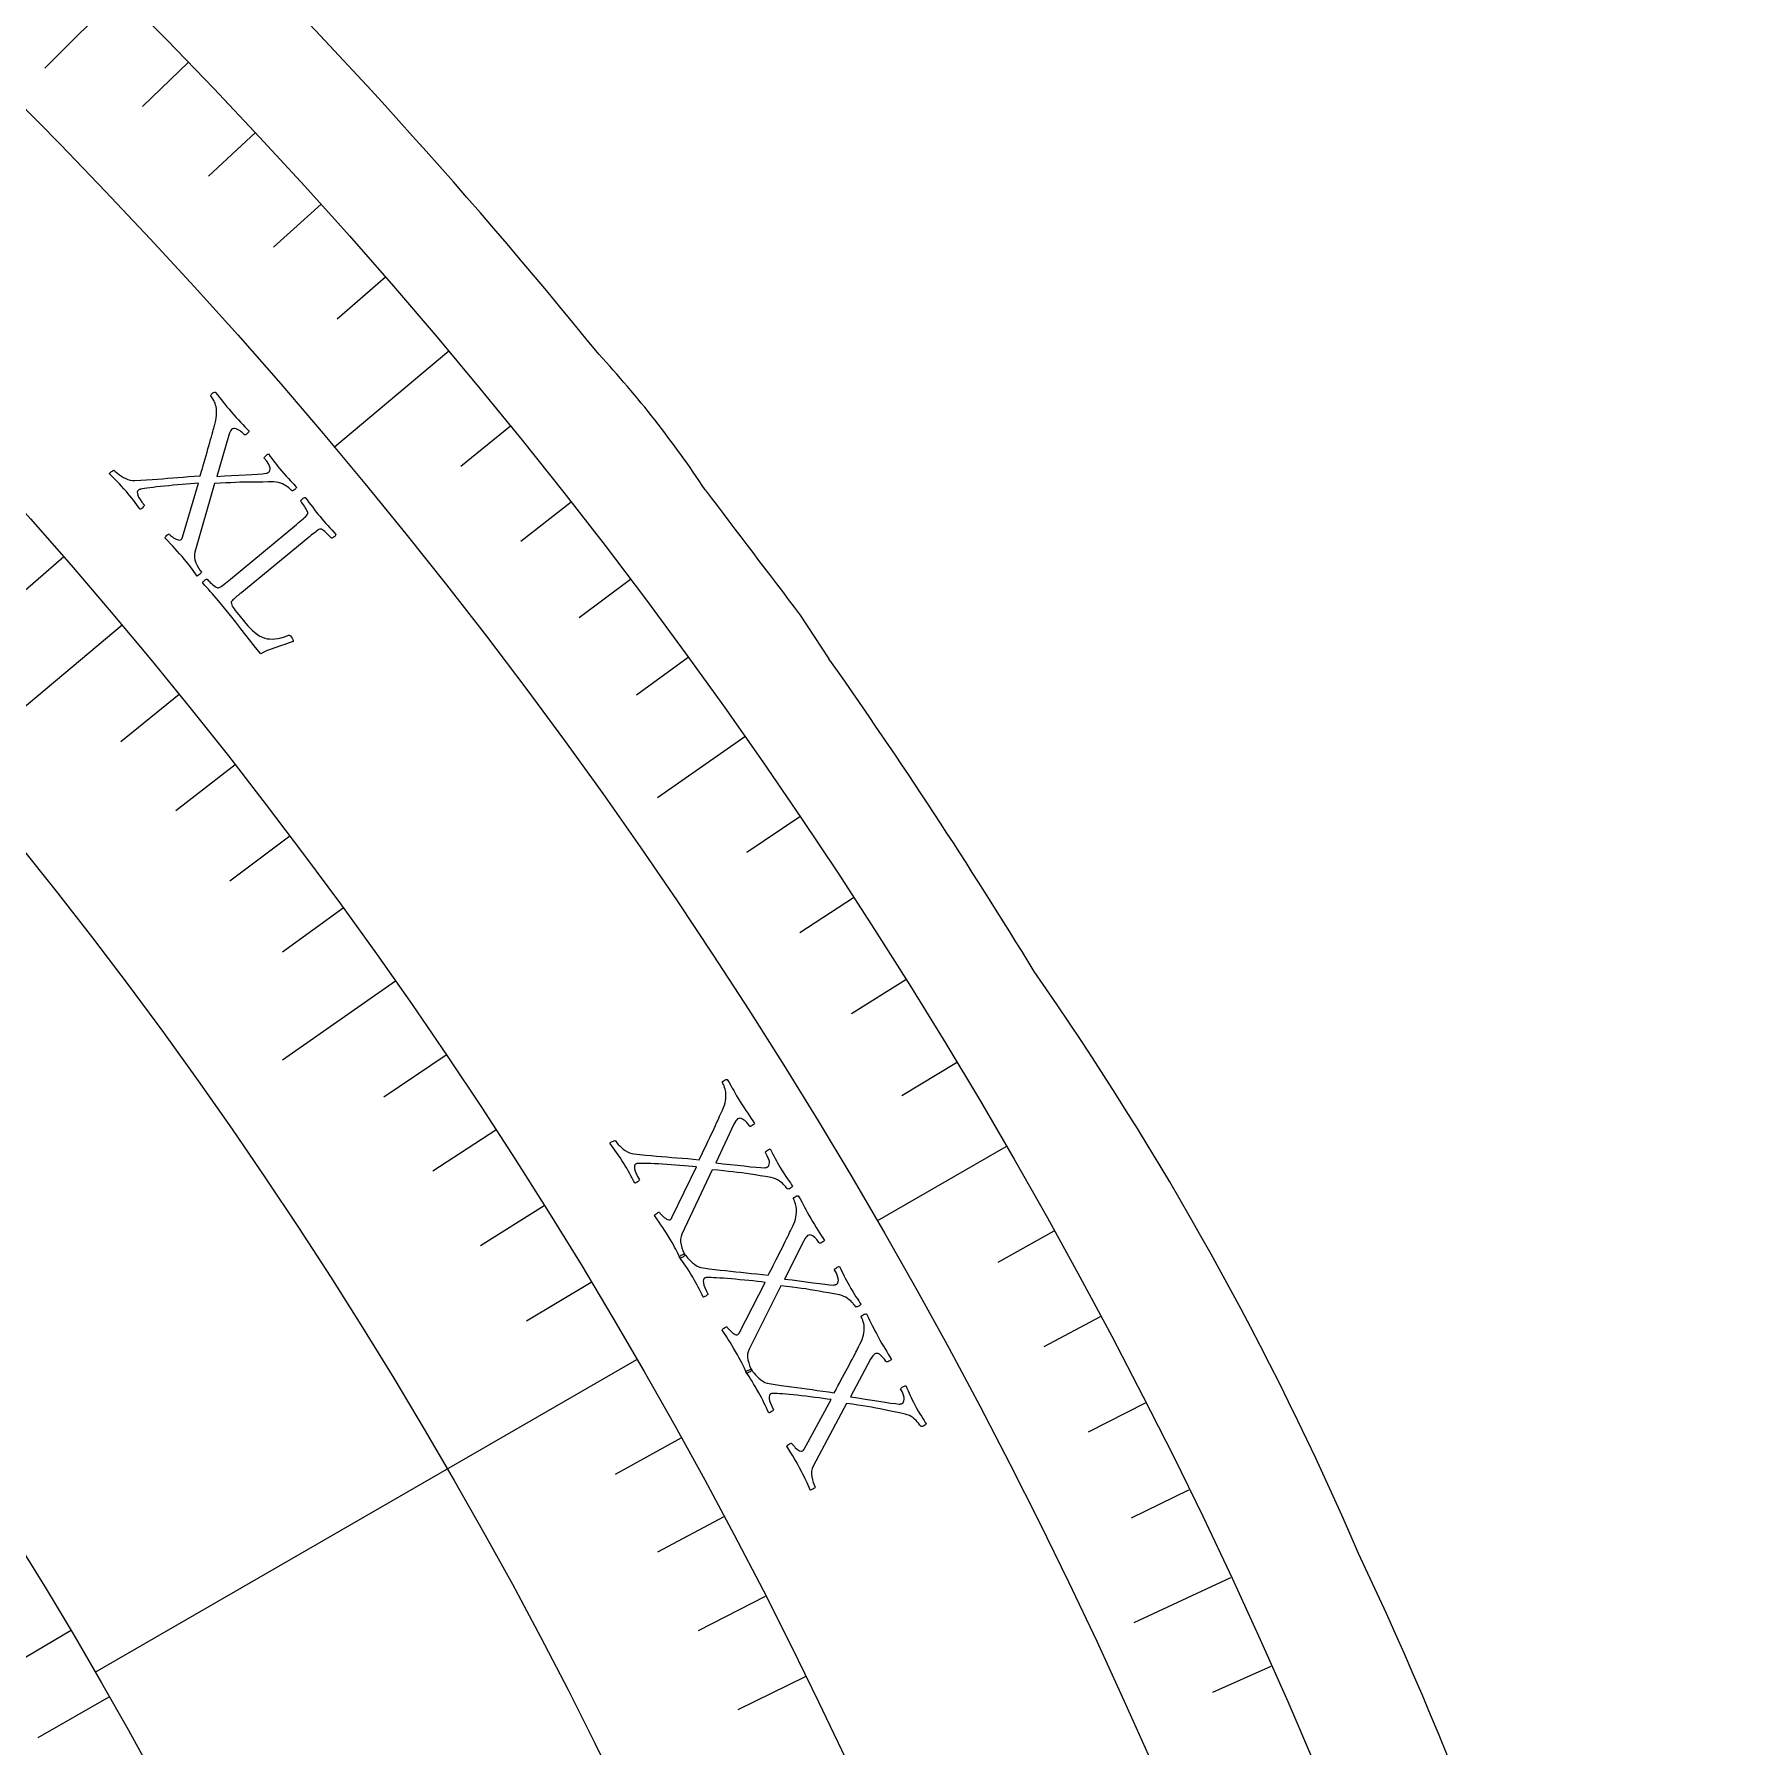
# Model space of a CAD drawing. Header units: millimetres. Extents: x -76 to 76, y -76 to 86.
# Drawn here: x 51.52 to 74.48, y 29.22 to 52.11 of the extents above; entities that cross this region are included whole.
import ezdxf

# ---------------------------------------------------------------- set-up
doc = ezdxf.new("R2010")
doc.units = ezdxf.units.MM
for name, color, linetype in [('CUT_OUTER', 1, 'Continuous'), ('ENGRAVE', 7, 'Continuous'), ('ENGRAVE_FINE', 8, 'Continuous'), ('TEXT', 5, 'Continuous')]:
    doc.layers.add(name, color=color, linetype=linetype)

msp = doc.modelspace()

# ---------------------------------------------------------------- linework, layer by layer
at = {"layer": 'CUT_OUTER'}
msp.add_lwpolyline([(61.7514, 44.3469), (62.1255, 43.7768), (62.1364, 43.7614)], dxfattribs=at)
for centre, radius, start, end in [((0.0238, 0.0226), 75.9672, 39.002193, 52.215806), ((48.7774, 38.2937), 14.0254, 33.42137, 42.85206), ((639.536, 483.7868), 725.9081, 217.0895539, 217.2551688), ((0.204, 0.139), 75.7532, 31.376795, 35.159114), ((28.931, 14.4551), 43.8587, 23.29914, 34.95153), ((22.9455, 9.8522), 51.2104, 14.80539, 25.38072)]:
    msp.add_arc(centre, radius, start, end, dxfattribs=at)
at = {"layer": 'ENGRAVE'}
for points in [[(52.6653, 52.6653), (51.6577, 51.6577)], [(57.055, 47.8748), (55.5267, 46.5925)], [(52.6885, 44.2109), (50.7673, 42.5988)], [(61.0104, 42.72), (59.8432, 41.9026)], [(56.3413, 39.4506), (54.8347, 38.3957)], [(64.5016, 37.24), (62.7739, 36.2425)], [(59.5652, 34.39), (52.3253, 30.21)], [(67.5018, 31.4766), (66.2103, 30.8744)]]:
    msp.add_lwpolyline(points, dxfattribs=at)
for radius in [74.48, 74.48, 72.485, 68.78, 68.78, 65.854, 60.42, 60.42, 57.228]:
    msp.add_circle((0, 0), radius, dxfattribs=at)
at = {"layer": 'ENGRAVE_FINE'}
for points in [[(53.5764, 51.7382), (52.9614, 51.1442)], [(54.4712, 50.7952), (53.8459, 50.2121)], [(55.3494, 49.8368), (54.714, 49.2647)], [(56.2108, 48.8633), (55.5655, 48.3023)], [(57.8818, 46.8718), (57.2174, 46.3337)], [(58.691, 45.8545), (58.0173, 45.3281)], [(51.9089, 45.1237), (51.1518, 44.4656)], [(59.4824, 44.8232), (58.7995, 44.3086)], [(60.2556, 43.7782), (59.5639, 43.2757)], [(53.4521, 43.2847), (52.6725, 42.6533)], [(54.1994, 42.3452), (53.4088, 41.7276)], [(61.7467, 41.6487), (61.0379, 41.1706)], [(54.9302, 41.3928), (54.129, 40.7891)], [(55.6442, 40.4279), (54.8326, 39.8382)], [(62.4642, 40.5647), (61.7471, 40.099)], [(63.1626, 39.4684), (62.4375, 39.0153)], [(57.0212, 38.4613), (56.1895, 37.9003)], [(63.8418, 38.36), (63.1089, 37.9197)], [(57.6838, 37.4603), (56.8424, 36.9139)], [(58.3287, 36.4478), (57.478, 35.9162)], [(65.1417, 36.1086), (64.3939, 35.6941)], [(58.956, 35.4243), (58.0961, 34.9076)], [(65.7619, 34.9662), (65.007, 34.5648)], [(66.3622, 33.8132), (65.6004, 33.4251)], [(60.1563, 33.3452), (59.2789, 32.8588)], [(66.9422, 32.6499), (66.1737, 32.2751)], [(60.7291, 32.2903), (59.8434, 31.8193)], [(61.2834, 31.2255), (60.3896, 30.77)], [(52.0001, 30.7664), (51.0582, 30.2091)], [(61.8191, 30.1512), (60.9174, 29.7114)], [(68.0409, 30.2937), (67.2598, 29.946)], [(52.5144, 29.8799), (51.5632, 29.3387)]]:
    msp.add_lwpolyline(points, dxfattribs=at)
at = {"layer": 'TEXT'}
for points in [[(54.15, 47.0606), (54.1825, 47.0236), (54.214, 46.9885), (54.2445, 46.9552), (54.274, 46.9239), (54.3028, 46.8936), (54.3312, 46.8635), (54.3592, 46.8334), (54.3869, 46.8035), (54.3833, 46.7972), (54.3771, 46.7896), (54.3684, 46.7808), (54.3572, 46.7706), (54.3458, 46.7618), (54.3367, 46.7566), (54.3297, 46.7553), (54.325, 46.7576), (54.3175, 46.7657), (54.3077, 46.775), (54.2957, 46.7856), (54.2815, 46.7976), (54.2658, 46.8094), (54.2496, 46.8198), (54.2328, 46.8288), (54.2154, 46.8364), (54.1982, 46.8409), (54.1821, 46.8408), (54.167, 46.836), (54.153, 46.8267), (54.142, 46.8144), (54.132, 46.7974), (54.1228, 46.7757), (54.1146, 46.7493), (53.9569, 46.1999), (54.0567, 46.206), (54.1538, 46.2115), (54.2482, 46.2164), (54.34, 46.2206), (54.4249, 46.2248), (54.4989, 46.2297), (54.5619, 46.2352), (54.614, 46.2414), (54.6217, 46.243), (54.6288, 46.2452), (54.6353, 46.2481), (54.6413, 46.2517), (54.6464, 46.2552), (54.6503, 46.258), (54.6531, 46.26), (54.6547, 46.2613), (54.661, 46.2693), (54.665, 46.281), (54.6669, 46.2963), (54.6666, 46.3152), (54.6608, 46.3389), (54.646, 46.3682), (54.6223, 46.4033), (54.5897, 46.444), (54.5897, 46.4489), (54.593, 46.4555), (54.5996, 46.4638), (54.6095, 46.4737), (54.6205, 46.4834), (54.6304, 46.491), (54.6391, 46.4965), (54.6467, 46.4999), (54.6702, 46.4681), (54.6924, 46.4382), (54.7132, 46.4102), (54.7326, 46.3839), (54.752, 46.3582), (54.7729, 46.3315), (54.7951, 46.304), (54.8188, 46.2757), (54.8519, 46.2369), (54.8829, 46.2018), (54.9116, 46.1702), (54.9382, 46.1424), (54.9625, 46.1174), (54.9845, 46.0946), (55.0043, 46.074), (55.0217, 46.0556), (55.0183, 46.0494), (55.013, 46.0424), (55.0058, 46.0344), (54.9967, 46.0255), (54.9867, 46.0175), (54.9767, 46.012), (54.9668, 46.0091), (54.9571, 46.0087), (54.9518, 46.0143), (54.9434, 46.0224), (54.9317, 46.033), (54.9168, 46.0461), (54.8992, 46.0602), (54.8793, 46.0738), (54.8571, 46.0868), (54.8327, 46.0993), (54.8064, 46.1102), (54.7787, 46.1182), (54.7495, 46.1234), (54.7189, 46.1257), (54.6411, 46.1253), (54.5686, 46.125), (54.5014, 46.1248), (54.4395, 46.1246), (54.3802, 46.1241), (54.3211, 46.123), (54.2621, 46.1212), (54.2031, 46.1187), (54.1415, 46.1156), (54.0745, 46.112), (54.0021, 46.1077), (53.9243, 46.1029), (53.6627, 45.1889), (53.6562, 45.1551), (53.6561, 45.12), (53.6625, 45.0836), (53.6752, 45.046), (53.6918, 45.0094), (53.7097, 44.9761), (53.7288, 44.946), (53.7492, 44.9192), (53.7463, 44.9123), (53.7408, 44.9047), (53.7327, 44.8965), (53.7219, 44.8876), (53.711, 44.8795), (53.7024, 44.8735), (53.696, 44.8696), (53.6919, 44.8679), (53.6695, 44.8988), (53.6486, 44.9276), (53.6294, 44.9542), (53.6118, 44.9785), (53.5938, 45.0028), (53.5734, 45.029), (53.5506, 45.0573), (53.5255, 45.0876), (53.4904, 45.1288), (53.4572, 45.1669), (53.426, 45.2019), (53.3966, 45.2338), (53.3669, 45.2655), (53.3347, 45.2998), (53.3001, 45.3367), (53.2631, 45.3761), (53.2652, 45.3842), (53.2703, 45.393), (53.2784, 45.4026), (53.2894, 45.4129), (53.3008, 45.4218), (53.31, 45.4269), (53.3169, 45.4283), (53.3216, 45.426), (53.3281, 45.4191), (53.3371, 45.411), (53.3485, 45.4015), (53.3623, 45.3908), (53.3777, 45.38), (53.3936, 45.3704), (53.4102, 45.362), (53.4273, 45.3547), (53.4437, 45.3498), (53.4581, 45.3486), (53.4705, 45.3511), (53.4809, 45.3572), (53.4831, 45.3594), (53.4853, 45.3622), (53.4875, 45.3658), (53.4898, 45.3701), (53.4919, 45.3747), (53.4935, 45.3791), (53.4946, 45.3832), (53.4951, 45.3872), (53.71, 46.1083), (53.6588, 46.1051), (53.6051, 46.1013), (53.549, 46.0969), (53.4904, 46.092), (53.431, 46.0867), (53.3723, 46.0813), (53.3143, 46.0758), (53.2571, 46.0702), (53.2021, 46.0645), (53.1508, 46.0588), (53.1031, 46.053), (53.0591, 46.0472), (53.0202, 46.0417), (52.9879, 46.037), (52.9622, 46.033), (52.9432, 46.0298), (52.9398, 46.029), (52.9358, 46.0279), (52.9309, 46.0267), (52.9254, 46.0252), (52.9195, 46.0233), (52.9139, 46.0206), (52.9084, 46.0172), (52.9031, 46.0131), (52.8959, 46.003), (52.8929, 45.9888), (52.894, 45.9706), (52.8994, 45.9484), (52.9105, 45.9218), (52.9289, 45.8908), (52.9545, 45.8553), (52.9875, 45.8153), (52.9848, 45.8081), (52.9798, 45.8), (52.9724, 45.791), (52.9626, 45.7811), (52.9525, 45.772), (52.9442, 45.7656), (52.9376, 45.7619), (52.9329, 45.7609), (52.9107, 45.7905), (52.8882, 45.8204), (52.8653, 45.8504), (52.842, 45.8805), (52.8184, 45.9103), (52.7947, 45.9396), (52.7708, 45.9682), (52.7467, 45.9963), (52.7137, 46.0337), (52.6827, 46.068), (52.6538, 46.099), (52.627, 46.127), (52.6009, 46.1535), (52.5742, 46.1804), (52.5469, 46.2076), (52.519, 46.2353), (52.5234, 46.242), (52.5301, 46.2492), (52.539, 46.2566), (52.55, 46.2644), (52.5611, 46.2715), (52.5698, 46.2768), (52.5762, 46.2803), (52.5803, 46.282), (52.5862, 46.2762), (52.5968, 46.2669), (52.6119, 46.2543), (52.6317, 46.2381), (52.6549, 46.2206), (52.6802, 46.2036), (52.7079, 46.1872), (52.7377, 46.1714), (52.7684, 46.158), (52.7987, 46.149), (52.8286, 46.1444), (52.8581, 46.1442), (52.9392, 46.1494), (53.0167, 46.1545), (53.0906, 46.1595), (53.1608, 46.1645), (53.2293, 46.1696), (53.2978, 46.1748), (53.3663, 46.1802), (53.4349, 46.1857), (53.505, 46.1914), (53.578, 46.197), (53.654, 46.2025), (53.7329, 46.208), (53.7421, 46.2374), (53.7521, 46.2705), (53.7627, 46.3071), (53.7741, 46.3474), (53.7861, 46.3899), (53.7985, 46.4332), (53.8112, 46.4774), (53.8244, 46.5224), (53.8374, 46.5671), (53.8499, 46.6104), (53.8617, 46.6523), (53.873, 46.6928), (53.8834, 46.7308), (53.8928, 46.7653), (53.9013, 46.7961), (53.9088, 46.8233), (53.9149, 46.8456), (53.9193, 46.8615), (53.9219, 46.871), (53.9228, 46.8742), (53.9339, 46.913), (53.9424, 46.9489), (53.9485, 46.982), (53.952, 47.0122), (53.9532, 47.0413), (53.9524, 47.0712), (53.9495, 47.1019), (53.9446, 47.1334), (53.9399, 47.1542), (53.9333, 47.175), (53.9247, 47.1956), (53.9141, 47.2162), (53.903, 47.2353), (53.8926, 47.2516), (53.8831, 47.2652), (53.8744, 47.276), (53.8727, 47.2811), (53.8751, 47.2878), (53.8814, 47.2961), (53.8918, 47.3062), (53.9036, 47.3156), (53.9143, 47.3222), (53.9238, 47.3259), (53.9322, 47.3267), (53.9631, 47.2893), (53.9914, 47.2546), (54.0171, 47.2224), (54.0403, 47.1929), (54.0635, 47.1635), (54.0896, 47.1316), (54.1184, 47.0973), (54.15, 47.0606)], [(54.2876, 44.6484), (54.2852, 44.6465), (54.2823, 44.6441), (54.2788, 44.6412), (54.2748, 44.638), (54.2646, 44.6295), (54.2528, 44.6199), (54.2397, 44.609), (54.225, 44.597), (54.2101, 44.5845), (54.196, 44.5722), (54.1828, 44.5603), (54.1705, 44.5486), (54.1602, 44.5379), (54.153, 44.5289), (54.1489, 44.5215), (54.1478, 44.5158), (54.1503, 44.4991), (54.1551, 44.4825), (54.1625, 44.4659), (54.1722, 44.4493), (54.1852, 44.4307), (54.2021, 44.408), (54.2229, 44.3813), (54.2477, 44.3506), (54.3426, 44.2343), (54.3682, 44.2046), (54.3967, 44.1749), (54.428, 44.1451), (54.4623, 44.1152), (54.4976, 44.0879), (54.5319, 44.0657), (54.5654, 44.0487), (54.5979, 44.0369), (54.6283, 44.0304), (54.6609, 44.0267), (54.6955, 44.0257), (54.7324, 44.0276), (54.772, 44.0331), (54.8152, 44.0429), (54.862, 44.057), (54.9123, 44.0755), (54.9207, 44.0766), (54.9296, 44.0736), (54.9391, 44.0667), (54.9491, 44.0559), (54.9625, 44.0376), (54.9717, 44.0212), (54.9766, 44.0067), (54.9774, 43.9942), (54.9216, 43.9747), (54.864, 43.9547), (54.8044, 43.9343), (54.7431, 43.9134), (54.6837, 43.8922), (54.6304, 43.8707), (54.5829, 43.8489), (54.5415, 43.8268), (54.4743, 43.9108), (54.4078, 43.9948), (54.3419, 44.0789), (54.2767, 44.163), (54.2092, 44.2496), (54.1368, 44.3409), (54.0594, 44.4369), (53.9769, 44.5376), (53.9479, 44.5722), (53.9201, 44.6047), (53.8933, 44.635), (53.8677, 44.6631), (53.8426, 44.6905), (53.8175, 44.7188), (53.7923, 44.7479), (53.767, 44.7779), (53.769, 44.7856), (53.7736, 44.7935), (53.7807, 44.8016), (53.7904, 44.8098), (53.8009, 44.8171), (53.8103, 44.8224), (53.8187, 44.8257), (53.8261, 44.8271), (53.8326, 44.8196), (53.8417, 44.8099), (53.8534, 44.7979), (53.8676, 44.7835), (53.8833, 44.7685), (53.8994, 44.7545), (53.9157, 44.7414), (53.9324, 44.7292), (53.948, 44.7193), (53.9608, 44.7132), (53.971, 44.7109), (53.9785, 44.7124), (53.9952, 44.7199), (54.013, 44.7299), (54.0319, 44.7423), (54.0519, 44.7572), (54.0727, 44.7737), (54.0943, 44.791), (54.1165, 44.8091), (54.1394, 44.8279), (55.0214, 45.5582), (55.0442, 45.5772), (55.0663, 45.5959), (55.0877, 45.6141), (55.1082, 45.6319), (55.127, 45.6492), (55.1431, 45.6657), (55.1563, 45.6816), (55.1668, 45.6967), (55.1704, 45.7046), (55.1702, 45.7153), (55.1661, 45.7291), (55.1583, 45.7458), (55.1482, 45.7641), (55.1373, 45.7824), (55.1257, 45.8008), (55.1134, 45.8192), (55.1016, 45.8362), (55.0917, 45.8502), (55.0835, 45.8611), (55.0773, 45.8691), (55.0799, 45.8761), (55.0846, 45.8838), (55.0915, 45.8922), (55.1005, 45.9012), (55.1104, 45.9092), (55.1196, 45.9148), (55.1283, 45.9178), (55.1363, 45.9183), (55.1619, 45.8852), (55.1871, 45.8524), (55.212, 45.8196), (55.2364, 45.787), (55.2608, 45.7548), (55.2853, 45.7232), (55.31, 45.6921), (55.3348, 45.6617), (55.3606, 45.6308), (55.3865, 45.6006), (55.4124, 45.5711), (55.4383, 45.5424), (55.4645, 45.5136), (55.4911, 45.484), (55.5181, 45.4536), (55.5455, 45.4225), (55.5435, 45.4146), (55.5389, 45.4067), (55.5317, 45.3987), (55.5219, 45.3905), (55.5114, 45.3834), (55.5019, 45.3782), (55.4934, 45.375), (55.486, 45.3738), (55.4794, 45.3815), (55.4702, 45.3915), (55.4583, 45.4039), (55.4439, 45.4187), (55.4282, 45.4342), (55.4125, 45.4489), (55.3968, 45.4627), (55.3812, 45.4756), (55.3666, 45.4862), (55.3538, 45.4928), (55.3429, 45.4956), (55.3338, 45.4944), (55.32, 45.488), (55.3052, 45.4795), (55.2894, 45.4691), (55.2725, 45.4566), (55.2547, 45.4428), (55.2363, 45.4282), (55.2172, 45.4128), (55.1974, 45.3967), (55.1942, 45.394), (55.191, 45.3914), (55.1878, 45.3888), (55.1846, 45.3862), (55.1814, 45.3836), (55.1783, 45.381), (55.1751, 45.3783), (55.1719, 45.3757)], [(60.9502, 37.8417), (60.9764, 37.8), (61.0019, 37.7603), (61.0267, 37.7227), (61.0508, 37.687), (61.0744, 37.6525), (61.0977, 37.6182), (61.1206, 37.5841), (61.1431, 37.5502), (61.1386, 37.5446), (61.1313, 37.538), (61.1213, 37.5307), (61.1086, 37.5225), (61.096, 37.5155), (61.0861, 37.5119), (61.079, 37.5117), (61.0747, 37.5148), (61.0686, 37.5239), (61.0605, 37.5347), (61.0503, 37.5471), (61.0381, 37.5611), (61.0246, 37.5753), (61.0102, 37.5882), (60.995, 37.5997), (60.979, 37.6099), (60.9628, 37.6171), (60.9469, 37.6196), (60.9312, 37.6173), (60.9159, 37.6103), (60.9031, 37.6), (60.8905, 37.5848), (60.878, 37.5648), (60.8657, 37.54), (60.6226, 37.0227), (60.7221, 37.0129), (60.8188, 37.0028), (60.9128, 36.9926), (61.004, 36.9822), (61.0886, 36.9728), (61.1624, 36.9658), (61.2255, 36.9613), (61.2779, 36.9591), (61.2857, 36.9595), (61.2931, 36.9605), (61.3, 36.9624), (61.3065, 36.9649), (61.3121, 36.9676), (61.3164, 36.9697), (61.3195, 36.9713), (61.3213, 36.9723), (61.3287, 36.9792), (61.3346, 36.9901), (61.3389, 37.0049), (61.3416, 37.0236), (61.3396, 37.0479), (61.3297, 37.0792), (61.3119, 37.1176), (61.2862, 37.163), (61.2869, 37.1678), (61.2912, 37.1738), (61.2991, 37.1809), (61.3104, 37.1891), (61.3229, 37.197), (61.3338, 37.2029), (61.3433, 37.2069), (61.3514, 37.2091), (61.3695, 37.174), (61.3866, 37.141), (61.4026, 37.1099), (61.4177, 37.0809), (61.4328, 37.0524), (61.4491, 37.0228), (61.4667, 36.9921), (61.4855, 36.9603), (61.5121, 36.9168), (61.537, 36.8772), (61.5604, 36.8415), (61.5822, 36.8097), (61.6022, 36.7812), (61.6203, 36.7552), (61.6365, 36.7317), (61.6508, 36.7108), (61.6465, 36.7052), (61.6402, 36.6991), (61.6318, 36.6924), (61.6214, 36.6851), (61.6102, 36.6787), (61.5995, 36.6749), (61.5893, 36.6736), (61.5795, 36.6748), (61.5753, 36.6811), (61.5682, 36.6904), (61.5584, 36.7027), (61.5458, 36.7181), (61.5306, 36.7348), (61.5131, 36.7514), (61.4933, 36.7678), (61.4712, 36.784), (61.447, 36.7989), (61.4209, 36.8112), (61.3929, 36.821), (61.3631, 36.8282), (61.2862, 36.8402), (61.2146, 36.8514), (61.1482, 36.8619), (61.087, 36.8716), (61.0285, 36.8805), (60.9699, 36.8888), (60.9113, 36.8965), (60.8527, 36.9034), (60.7914, 36.9102), (60.7247, 36.9172), (60.6525, 36.9245), (60.575, 36.9321), (60.1712, 36.0714), (60.1594, 36.0391), (60.1537, 36.0044), (60.1542, 35.9675), (60.1608, 35.9284), (60.1714, 35.8896), (60.1837, 35.8538), (60.1978, 35.8211), (60.2136, 35.7915), (60.2097, 35.785), (60.203, 35.7784), (60.1937, 35.7716), (60.1817, 35.7646), (60.1697, 35.7583), (60.1602, 35.7537), (60.1533, 35.7509), (60.1489, 35.7498), (60.1317, 35.784), (60.1157, 35.8157), (60.101, 35.845), (60.0875, 35.8718), (60.0735, 35.8987), (60.0576, 35.9278), (60.0396, 35.9594), (60.0196, 35.9933), (59.9915, 36.0395), (59.9649, 36.0824), (59.9395, 36.122), (59.9156, 36.1582), (59.8914, 36.1942), (59.8651, 36.2331), (59.8368, 36.275), (59.8064, 36.3199), (59.8098, 36.3275), (59.8163, 36.3354), (59.8258, 36.3436), (59.8383, 36.352), (59.851, 36.3589), (59.8609, 36.3625), (59.8679, 36.3628), (59.8722, 36.3598), (59.8775, 36.352), (59.8851, 36.3425), (59.8948, 36.3314), (59.9068, 36.3186), (59.9203, 36.3055), (59.9345, 36.2935), (59.9494, 36.2825), (59.9652, 36.2726), (59.9806, 36.2651), (59.9946, 36.2617), (60.0073, 36.2621), (60.0185, 36.2665), (60.021, 36.2683), (60.0236, 36.2708), (60.0264, 36.274), (60.0294, 36.2779), (60.0321, 36.282), (60.0344, 36.2861), (60.0361, 36.29), (60.0373, 36.2939), (60.3642, 36.9716), (60.3132, 36.9765), (60.2596, 36.9813), (60.2035, 36.986), (60.1449, 36.9904), (60.0853, 36.9946), (60.0265, 36.9986), (59.9684, 37.0024), (59.9111, 37.006), (59.8559, 37.0092), (59.8043, 37.0117), (59.7563, 37.0136), (59.7119, 37.0149), (59.6726, 37.0157), (59.64, 37.0161), (59.614, 37.0163), (59.5947, 37.0162), (59.5913, 37.0159), (59.5871, 37.0155), (59.5821, 37.015), (59.5764, 37.0144), (59.5703, 37.0135), (59.5643, 37.0118), (59.5584, 37.0093), (59.5525, 37.006), (59.5438, 36.9972), (59.5385, 36.9837), (59.5368, 36.9655), (59.5385, 36.9427), (59.5452, 36.9148), (59.5584, 36.8812), (59.5781, 36.8421), (59.6043, 36.7973), (59.6005, 36.7907), (59.5943, 36.7835), (59.5855, 36.7758), (59.5743, 36.7675), (59.5629, 36.7602), (59.5536, 36.7552), (59.5466, 36.7526), (59.5417, 36.7523), (59.5246, 36.7851), (59.5071, 36.8182), (59.4892, 36.8514), (59.471, 36.8848), (59.4525, 36.918), (59.4337, 36.9507), (59.4147, 36.9828), (59.3954, 37.0143), (59.3687, 37.0565), (59.3436, 37.0953), (59.32, 37.1306), (59.298, 37.1624), (59.2764, 37.1927), (59.2543, 37.2235), (59.2317, 37.2548), (59.2086, 37.2865), (59.2141, 37.2925), (59.2218, 37.2985), (59.2317, 37.3044), (59.2439, 37.3104), (59.2559, 37.3156), (59.2654, 37.3194), (59.2723, 37.3219), (59.2766, 37.3229), (59.2815, 37.3162), (59.2904, 37.3054), (59.3034, 37.2905), (59.3203, 37.2714), (59.3404, 37.2504), (59.3628, 37.2296), (59.3874, 37.209), (59.4144, 37.1886), (59.4426, 37.1705), (59.4711, 37.1568), (59.4999, 37.1475), (59.5289, 37.1426), (59.6098, 37.1349), (59.6871, 37.1276), (59.7608, 37.1208), (59.831, 37.1145), (59.8994, 37.1086), (59.9678, 37.1028), (60.0364, 37.0972), (60.1049, 37.0918), (60.175, 37.0862), (60.248, 37.0801), (60.3239, 37.0735), (60.4027, 37.0664), (60.4165, 37.0939), (60.4316, 37.125), (60.4479, 37.1595), (60.4656, 37.1974), (60.4842, 37.2375), (60.5033, 37.2783), (60.5229, 37.3199), (60.5431, 37.3622), (60.5631, 37.4043), (60.5823, 37.4451), (60.6006, 37.4846), (60.6182, 37.5227), (60.6345, 37.5586), (60.6493, 37.5911), (60.6626, 37.6201), (60.6743, 37.6458), (60.6839, 37.6668), (60.6908, 37.6818), (60.6949, 37.6908), (60.6962, 37.6938), (60.7133, 37.7304), (60.7275, 37.7645), (60.7387, 37.7962), (60.747, 37.8254), (60.7528, 37.854), (60.7568, 37.8837), (60.7588, 37.9144), (60.759, 37.9463), (60.7577, 37.9676), (60.7545, 37.9891), (60.7493, 38.0109), (60.7421, 38.0328), (60.7341, 38.0535), (60.7265, 38.0713), (60.7193, 38.0862), (60.7124, 38.0983), (60.7116, 38.1035), (60.7149, 38.1097), (60.7226, 38.117), (60.7344, 38.1252), (60.7476, 38.1327), (60.7591, 38.1375), (60.7691, 38.1396), (60.7775, 38.1391), (60.8021, 38.0973), (60.8245, 38.0584), (60.8447, 38.0226), (60.8629, 37.9898), (60.8812, 37.957), (60.9019, 37.9215), (60.9249, 37.883), (60.9502, 37.8417)], [(61.8916, 36.2817), (61.9167, 36.2393), (61.9412, 36.199), (61.965, 36.1607), (61.9882, 36.1245), (62.0109, 36.0894), (62.0333, 36.0546), (62.0553, 36.0199), (62.077, 35.9854), (62.0723, 35.9798), (62.0648, 35.9735), (62.0547, 35.9664), (62.0418, 35.9585), (62.029, 35.9519), (62.019, 35.9486), (62.0119, 35.9485), (62.0077, 35.9517), (62.0018, 35.961), (61.9939, 35.9719), (61.9841, 35.9846), (61.9723, 35.9989), (61.9591, 36.0135), (61.9451, 36.0267), (61.9302, 36.0386), (61.9145, 36.0493), (61.8984, 36.0569), (61.8826, 36.0597), (61.8669, 36.0578), (61.8514, 36.0512), (61.8383, 36.0412), (61.8253, 36.0264), (61.8123, 36.0067), (61.7994, 35.9822), (61.5432, 35.4713), (61.6424, 35.4589), (61.7389, 35.4464), (61.8326, 35.4338), (61.9235, 35.4211), (62.0078, 35.4096), (62.0814, 35.4007), (62.1444, 35.3945), (62.1967, 35.3911), (62.2045, 35.3912), (62.2119, 35.3921), (62.2189, 35.3938), (62.2254, 35.3962), (62.2311, 35.3987), (62.2355, 35.4007), (62.2386, 35.4022), (62.2404, 35.4031), (62.248, 35.4098), (62.2542, 35.4206), (62.2588, 35.4353), (62.262, 35.4539), (62.2606, 35.4782), (62.2515, 35.5098), (62.2347, 35.5486), (62.2101, 35.5947), (62.211, 35.5995), (62.2155, 35.6054), (62.2235, 35.6123), (62.2351, 35.6202), (62.2477, 35.6277), (62.2588, 35.6334), (62.2684, 35.6371), (62.2765, 35.6391), (62.2937, 35.6035), (62.31, 35.5701), (62.3252, 35.5387), (62.3395, 35.5093), (62.3539, 35.4804), (62.3695, 35.4504), (62.3863, 35.4193), (62.4043, 35.387), (62.4297, 35.3428), (62.4537, 35.3026), (62.4761, 35.2663), (62.4971, 35.234), (62.5164, 35.205), (62.5338, 35.1785), (62.5494, 35.1546), (62.5632, 35.1333), (62.5587, 35.1279), (62.5522, 35.122), (62.5437, 35.1155), (62.5331, 35.1084), (62.5217, 35.1023), (62.5109, 35.0988), (62.5007, 35.0977), (62.491, 35.0992), (62.4869, 35.1056), (62.4801, 35.1151), (62.4706, 35.1277), (62.4584, 35.1433), (62.4436, 35.1604), (62.4265, 35.1774), (62.4072, 35.1943), (62.3855, 35.2111), (62.3616, 35.2266), (62.3359, 35.2396), (62.3082, 35.2501), (62.2785, 35.258), (62.202, 35.272), (62.1306, 35.285), (62.0645, 35.2972), (62.0036, 35.3084), (61.9453, 35.3188), (61.887, 35.3286), (61.8286, 35.3377), (61.7702, 35.3462), (61.7091, 35.3545), (61.6426, 35.3632), (61.5707, 35.3724), (61.4933, 35.3819), (61.0678, 34.5318), (61.0552, 34.4997), (61.0487, 34.4652), (61.0482, 34.4283), (61.0538, 34.389), (61.0634, 34.35), (61.0748, 34.3139), (61.0881, 34.2809), (61.1031, 34.2508), (61.099, 34.2445), (61.0922, 34.238), (61.0827, 34.2314), (61.0705, 34.2247), (61.0583, 34.2188), (61.0488, 34.2145), (61.0418, 34.2118), (61.0374, 34.2108), (61.0211, 34.2454), (61.0059, 34.2775), (60.9919, 34.3072), (60.979, 34.3344), (60.9658, 34.3615), (60.9506, 34.3911), (60.9334, 34.4231), (60.9143, 34.4575), (60.8874, 34.5044), (60.8618, 34.548), (60.8375, 34.5882), (60.8145, 34.625), (60.7912, 34.6616), (60.7659, 34.7012), (60.7387, 34.7438), (60.7095, 34.7894), (60.7131, 34.797), (60.7197, 34.8047), (60.7294, 34.8126), (60.7422, 34.8207), (60.755, 34.8273), (60.765, 34.8307), (60.772, 34.8308), (60.7762, 34.8276), (60.7814, 34.8197), (60.7887, 34.81), (60.7981, 34.7987), (60.8098, 34.7856), (60.8229, 34.7721), (60.8368, 34.7597), (60.8515, 34.7484), (60.867, 34.7381), (60.8822, 34.7303), (60.8961, 34.7264), (60.9088, 34.7266), (60.9202, 34.7307), (60.9227, 34.7324), (60.9253, 34.7348), (60.9282, 34.7379), (60.9313, 34.7417), (60.9342, 34.7458), (60.9365, 34.7498), (60.9383, 34.7537), (60.9396, 34.7575), (61.2836, 35.4267), (61.2327, 35.433), (61.1793, 35.4391), (61.1233, 35.4452), (61.0648, 35.4511), (61.0054, 35.4569), (60.9467, 35.4624), (60.8888, 35.4676), (60.8315, 35.4727), (60.7764, 35.4772), (60.7249, 35.481), (60.6769, 35.4842), (60.6326, 35.4865), (60.5933, 35.4883), (60.5608, 35.4897), (60.5348, 35.4905), (60.5155, 35.4908), (60.5121, 35.4906), (60.5078, 35.4903), (60.5029, 35.49), (60.4971, 35.4896), (60.491, 35.4888), (60.485, 35.4872), (60.479, 35.4849), (60.4731, 35.4818), (60.4641, 35.4732), (60.4585, 35.4598), (60.4563, 35.4417), (60.4575, 35.4188), (60.4635, 35.3907), (60.4758, 35.3569), (60.4945, 35.3172), (60.5195, 35.2718), (60.5156, 35.2652), (60.5091, 35.2582), (60.5002, 35.2508), (60.4887, 35.2428), (60.4772, 35.2358), (60.4678, 35.231), (60.4607, 35.2285), (60.4558, 35.2284), (60.4395, 35.2616), (60.4229, 35.2951), (60.4059, 35.3288), (60.3885, 35.3627), (60.3709, 35.3964), (60.3529, 35.4295), (60.3347, 35.462), (60.3162, 35.494), (60.2906, 35.5369), (60.2665, 35.5763), (60.2438, 35.6122), (60.2226, 35.6446), (60.2018, 35.6754), (60.1805, 35.7068), (60.1587, 35.7386), (60.1364, 35.7709), (60.142, 35.7767), (60.1499, 35.7825), (60.16, 35.7882), (60.1723, 35.7939), (60.1844, 35.7988), (60.194, 35.8024), (60.2009, 35.8046), (60.2053, 35.8055), (60.21, 35.7987), (60.2187, 35.7877), (60.2312, 35.7725), (60.2477, 35.753), (60.2672, 35.7314), (60.2891, 35.7101), (60.3132, 35.6889), (60.3396, 35.6678), (60.3674, 35.649), (60.3955, 35.6346), (60.424, 35.6246), (60.4529, 35.6189), (60.5336, 35.6091), (60.6107, 35.5999), (60.6842, 35.5912), (60.7542, 35.5832), (60.8224, 35.5755), (60.8907, 35.568), (60.9591, 35.5607), (61.0275, 35.5535), (61.0974, 35.5461), (61.1702, 35.5382), (61.2459, 35.5296), (61.3245, 35.5205), (61.339, 35.5477), (61.3549, 35.5784), (61.3721, 35.6124), (61.3907, 35.6499), (61.4103, 35.6895), (61.4304, 35.7298), (61.4511, 35.7709), (61.4724, 35.8127), (61.4934, 35.8542), (61.5136, 35.8945), (61.533, 35.9335), (61.5515, 35.9713), (61.5687, 36.0067), (61.5844, 36.0388), (61.5984, 36.0675), (61.6108, 36.0929), (61.6209, 36.1136), (61.6281, 36.1284), (61.6324, 36.1373), (61.6339, 36.1403), (61.6519, 36.1764), (61.6669, 36.2101), (61.6789, 36.2415), (61.688, 36.2706), (61.6945, 36.299), (61.6992, 36.3286), (61.7021, 36.3593), (61.703, 36.3911), (61.7023, 36.4124), (61.6996, 36.434), (61.6949, 36.4559), (61.6883, 36.478), (61.6809, 36.4989), (61.6737, 36.5169), (61.6669, 36.532), (61.6603, 36.5442), (61.6596, 36.5495), (61.6632, 36.5556), (61.6709, 36.5627), (61.683, 36.5706), (61.6963, 36.5777), (61.708, 36.5822), (61.7181, 36.5841), (61.7265, 36.5834), (61.7499, 36.541), (61.7713, 36.5016), (61.7907, 36.4652), (61.808, 36.4319), (61.8255, 36.3987), (61.8452, 36.3626), (61.8673, 36.3236), (61.8916, 36.2817)], [(62.793, 34.6983), (62.817, 34.6553), (62.8404, 34.6143), (62.8633, 34.5755), (62.8856, 34.5387), (62.9074, 34.5031), (62.9289, 34.4676), (62.95, 34.4324), (62.9708, 34.3974), (62.966, 34.3919), (62.9584, 34.3858), (62.948, 34.379), (62.9349, 34.3714), (62.922, 34.3651), (62.9119, 34.362), (62.9048, 34.3621), (62.9007, 34.3654), (62.895, 34.3749), (62.8874, 34.386), (62.8779, 34.3989), (62.8665, 34.4136), (62.8537, 34.4284), (62.84, 34.442), (62.8254, 34.4543), (62.81, 34.4653), (62.7941, 34.4733), (62.7783, 34.4766), (62.7626, 34.4751), (62.7469, 34.4689), (62.7336, 34.4592), (62.7203, 34.4447), (62.7068, 34.4254), (62.6932, 34.4013), (62.4242, 33.897), (62.523, 33.8821), (62.6191, 33.8672), (62.7125, 33.8522), (62.8031, 33.8371), (62.887, 33.8235), (62.9604, 33.8128), (63.0232, 33.805), (63.0754, 33.8002), (63.0832, 33.8001), (63.0906, 33.8008), (63.0976, 33.8023), (63.1042, 33.8046), (63.1099, 33.8069), (63.1144, 33.8088), (63.1175, 33.8102), (63.1194, 33.8111), (63.1272, 33.8176), (63.1336, 33.8282), (63.1386, 33.8428), (63.1423, 33.8614), (63.1415, 33.8857), (63.1332, 33.9175), (63.1174, 33.9567), (63.094, 34.0034), (63.095, 34.0082), (63.0996, 34.0139), (63.1078, 34.0206), (63.1196, 34.0283), (63.1324, 34.0355), (63.1436, 34.0408), (63.1533, 34.0444), (63.1614, 34.0461), (63.1778, 34.0101), (63.1932, 33.9763), (63.2076, 33.9445), (63.2211, 33.9148), (63.2348, 33.8855), (63.2496, 33.8551), (63.2656, 33.8236), (63.2828, 33.7909), (63.3071, 33.746), (63.33, 33.7052), (63.3515, 33.6684), (63.3717, 33.6356), (63.3902, 33.6061), (63.407, 33.5792), (63.422, 33.5549), (63.4352, 33.5332), (63.4306, 33.5279), (63.424, 33.5221), (63.4153, 33.5159), (63.4045, 33.5091), (63.393, 33.5033), (63.3821, 33.5), (63.3719, 33.4992), (63.3622, 33.5009), (63.3583, 33.5074), (63.3517, 33.5171), (63.3425, 33.5299), (63.3307, 33.5458), (63.3164, 33.5633), (63.2997, 33.5808), (63.2808, 33.5982), (63.2595, 33.6155), (63.2361, 33.6316), (63.2107, 33.6452), (63.1832, 33.6564), (63.1538, 33.6651), (63.0776, 33.681), (63.0067, 33.6959), (62.9409, 33.7097), (62.8803, 33.7224), (62.8223, 33.7344), (62.7642, 33.7456), (62.7061, 33.7562), (62.6479, 33.7661), (62.587, 33.776), (62.5208, 33.7864), (62.4491, 33.7974), (62.372, 33.8089), (61.9251, 32.9698), (61.9116, 32.9381), (61.9042, 32.9038), (61.9028, 32.8669), (61.9074, 32.8275), (61.916, 32.7882), (61.9265, 32.7519), (61.9389, 32.7185), (61.9532, 32.6881), (61.9489, 32.6819), (61.942, 32.6756), (61.9323, 32.6692), (61.92, 32.6628), (61.9076, 32.6572), (61.8979, 32.6531), (61.8909, 32.6507), (61.8865, 32.6498), (61.871, 32.6848), (61.8567, 32.7173), (61.8434, 32.7473), (61.8313, 32.7748), (61.8187, 32.8022), (61.8043, 32.8322), (61.7879, 32.8646), (61.7697, 32.8995), (61.744, 32.9471), (61.7195, 32.9913), (61.6963, 33.0321), (61.6742, 33.0694), (61.6518, 33.1066), (61.6275, 33.1469), (61.6014, 33.1902), (61.5734, 33.2365), (61.5772, 33.244), (61.584, 33.2515), (61.5939, 33.2592), (61.6069, 33.267), (61.6199, 33.2732), (61.6299, 33.2763), (61.637, 33.2762), (61.641, 33.273), (61.646, 33.2649), (61.6531, 33.2551), (61.6622, 33.2435), (61.6735, 33.2301), (61.6863, 33.2163), (61.6999, 33.2036), (61.7143, 33.1919), (61.7295, 33.1812), (61.7445, 33.173), (61.7584, 33.1688), (61.771, 33.1686), (61.7825, 33.1724), (61.785, 33.1741), (61.7878, 33.1764), (61.7907, 33.1795), (61.7939, 33.1832), (61.7969, 33.1872), (61.7993, 33.1912), (61.8013, 33.195), (61.8026, 33.1988), (62.1635, 33.859), (62.1128, 33.8666), (62.0595, 33.8741), (62.0037, 33.8815), (61.9454, 33.889), (61.8862, 33.8962), (61.8276, 33.9032), (61.7698, 33.9099), (61.7127, 33.9164), (61.6577, 33.9224), (61.6063, 33.9275), (61.5585, 33.9318), (61.5142, 33.9354), (61.475, 33.9382), (61.4425, 33.9403), (61.4166, 33.9418), (61.3973, 33.9426), (61.3938, 33.9425), (61.3896, 33.9423), (61.3846, 33.9421), (61.3789, 33.9418), (61.3728, 33.9412), (61.3667, 33.9398), (61.3606, 33.9376), (61.3546, 33.9347), (61.3454, 33.9263), (61.3395, 33.913), (61.3368, 33.895), (61.3374, 33.8721), (61.3427, 33.8439), (61.3542, 33.8097), (61.3719, 33.7696), (61.3957, 33.7235), (61.3916, 33.7171), (61.385, 33.7103), (61.3759, 33.703), (61.3642, 33.6953), (61.3525, 33.6886), (61.343, 33.6841), (61.3358, 33.6818), (61.331, 33.6817), (61.3155, 33.7154), (61.2997, 33.7493), (61.2835, 33.7834), (61.2671, 33.8177), (61.2503, 33.8518), (61.2332, 33.8854), (61.2158, 33.9184), (61.1981, 33.9509), (61.1736, 33.9944), (61.1505, 34.0344), (61.1287, 34.0708), (61.1083, 34.1037), (61.0883, 34.1351), (61.0679, 34.167), (61.0469, 34.1994), (61.0254, 34.2322), (61.0312, 34.2379), (61.0392, 34.2435), (61.0494, 34.2489), (61.0619, 34.2543), (61.0741, 34.2589), (61.0838, 34.2622), (61.0908, 34.2643), (61.0951, 34.2651), (61.0997, 34.2582), (61.1081, 34.2469), (61.1202, 34.2314), (61.1362, 34.2115), (61.1552, 34.1895), (61.1765, 34.1675), (61.2001, 34.1457), (61.2259, 34.124), (61.2532, 34.1045), (61.2809, 34.0894), (61.3092, 34.0786), (61.338, 34.0723), (61.4184, 34.0604), (61.4952, 34.0492), (61.5685, 34.0387), (61.6382, 34.0288), (61.7062, 34.0195), (61.7743, 34.0102), (61.8425, 34.0012), (61.9107, 33.9923), (61.9804, 33.9831), (62.053, 33.9733), (62.1284, 33.9629), (62.2068, 33.9517), (62.2219, 33.9786), (62.2386, 34.0088), (62.2567, 34.0424), (62.2762, 34.0794), (62.2968, 34.1185), (62.318, 34.1583), (62.3397, 34.1988), (62.362, 34.2401), (62.3841, 34.2811), (62.4053, 34.3208), (62.4257, 34.3593), (62.4451, 34.3966), (62.4633, 34.4316), (62.4797, 34.4632), (62.4944, 34.4916), (62.5075, 34.5167), (62.5181, 34.5371), (62.5257, 34.5518), (62.5303, 34.5605), (62.5318, 34.5635), (62.5507, 34.5991), (62.5666, 34.6324), (62.5794, 34.6635), (62.5891, 34.6923), (62.5964, 34.7206), (62.6019, 34.75), (62.6055, 34.7806), (62.6073, 34.8124), (62.6071, 34.8338), (62.6049, 34.8554), (62.6008, 34.8774), (62.5948, 34.8997), (62.5879, 34.9207), (62.5812, 34.9389), (62.5747, 34.9542), (62.5685, 34.9666), (62.5679, 34.9718), (62.5716, 34.9779), (62.5795, 34.9848), (62.5918, 34.9924), (62.6053, 34.9992), (62.6171, 35.0034), (62.6272, 35.005), (62.6356, 35.0041), (62.658, 34.961), (62.6783, 34.9211), (62.6968, 34.8843), (62.7133, 34.8506), (62.7299, 34.817), (62.7487, 34.7804), (62.7697, 34.7408), (62.793, 34.6983)]]:
    msp.add_lwpolyline(points, close=True, dxfattribs=at)

doc.saveas('drawing.dxf')
